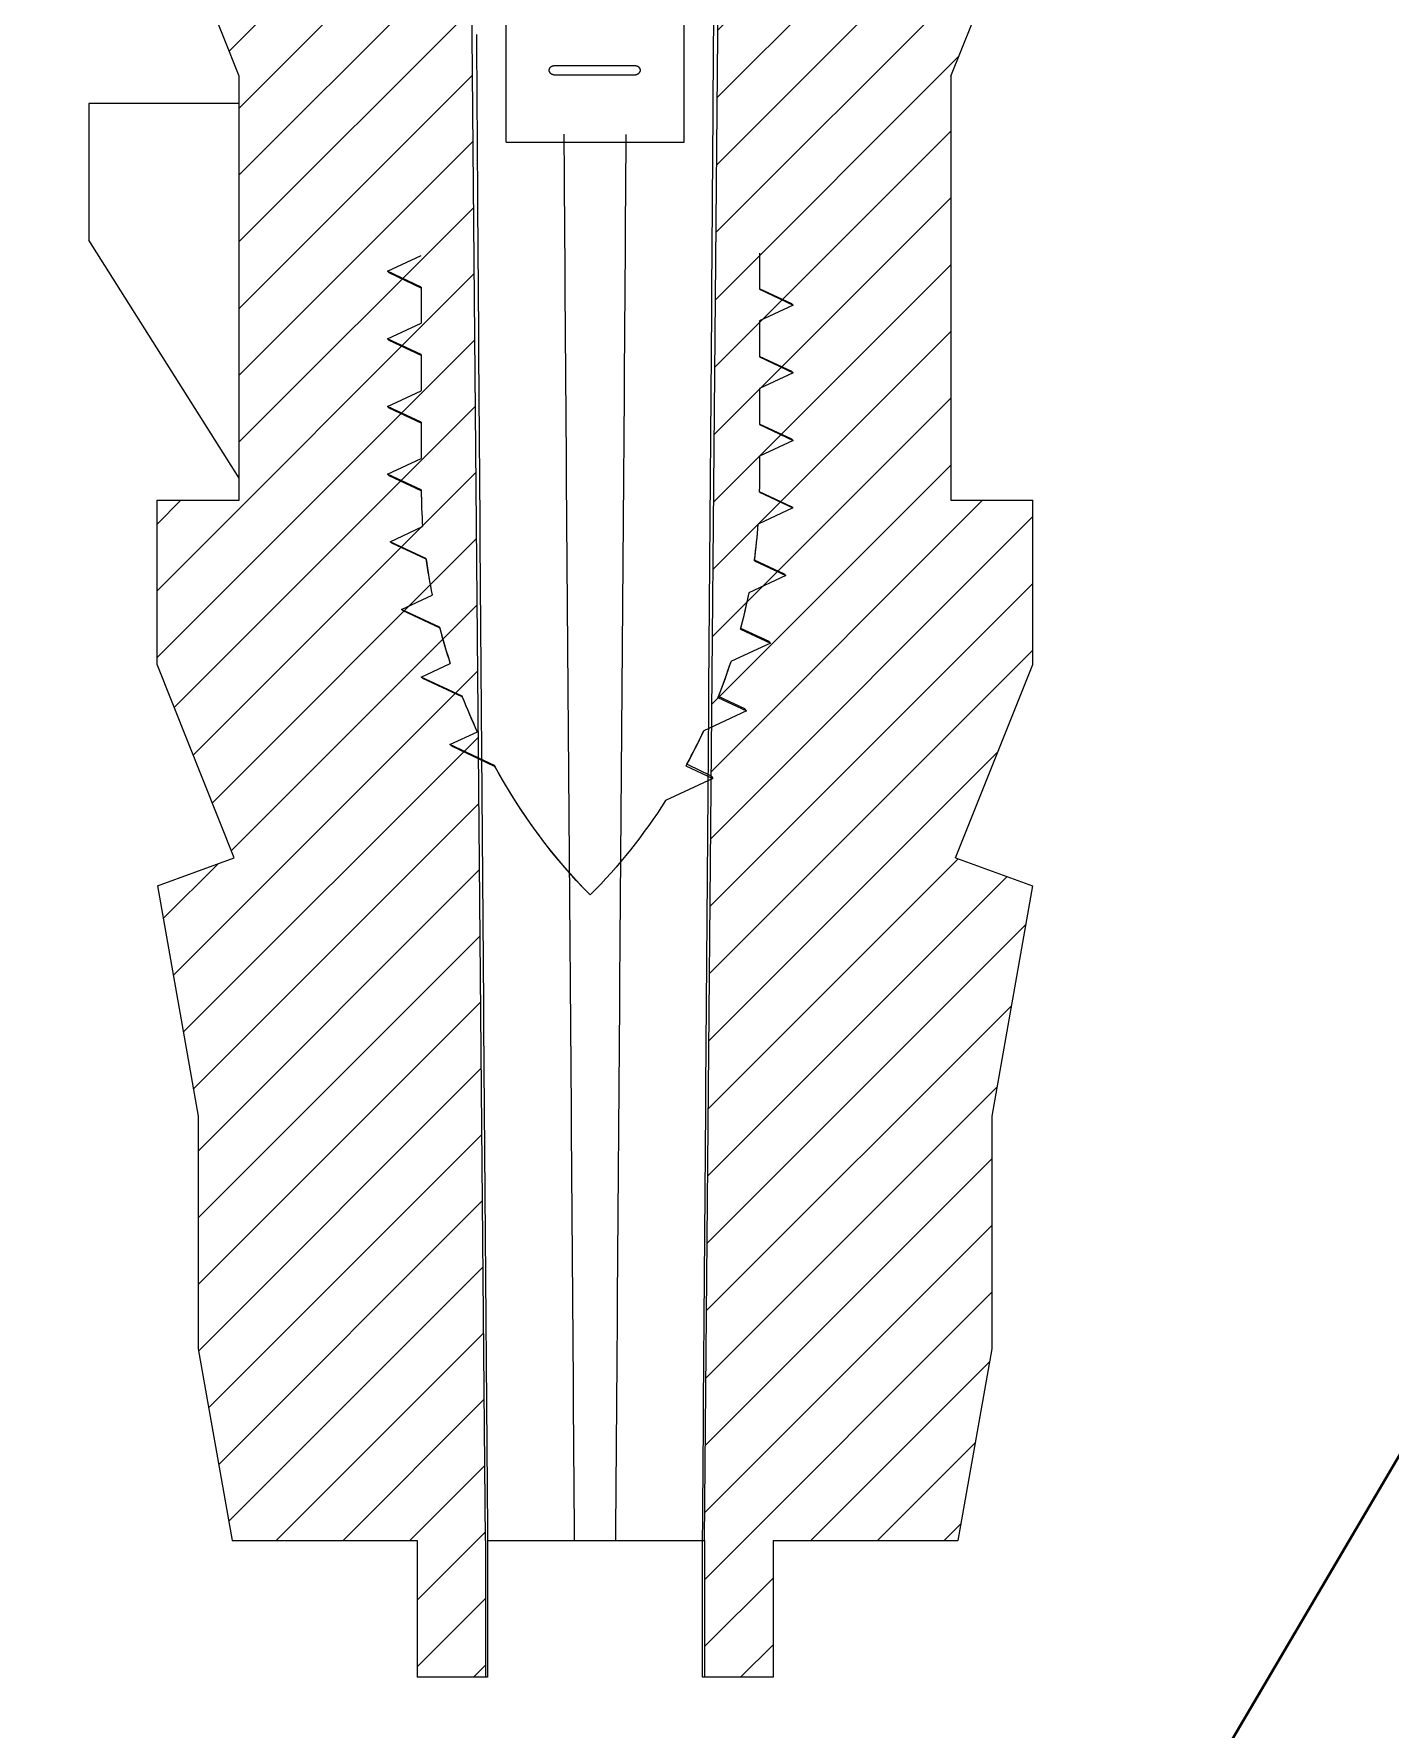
# Model space of a CAD drawing. Header units: millimetres. Extents: x 1690 to 2009, y -242 to -21.
# Drawn here: x 1720.06 to 1730.08, y -159.93 to -147.39 of the extents above; entities that cross this region are included whole.
import ezdxf

# ---------------------------------------------------------------- set-up
doc = ezdxf.new("R2010")
doc.units = ezdxf.units.MM
doc.layers.add('06___PRT_ALL_SURFS', color=7, linetype='Continuous')
doc.layers.add('hatch', color=56, linetype='Continuous', lineweight=9)
doc.layers.add('part', color=7, linetype='Continuous', lineweight=20)

# ---------------------------------------------------------------- blocks, each defined once
blk = doc.blocks.new('*u19')
at = {"layer": 'hatch', "linetype": 'Continuous'}
h = blk.add_hatch(dxfattribs=at)
h.set_pattern_fill('DEFAULT__3', color=2, scale=0.34925, angle=45, style=0, pattern_type=0)
h.set_pattern_definition([(45, (-417.5015, -92.55667), (-0.24695704, 0.24695704), [])])
edge = h.paths.add_edge_path()
edge.add_line((0.999, -14.168), (2.573, -5.06))
edge.add_line((2.669, -0.357), (2.573, -5.06))
edge.add_spline(control_points=[(2.669, -0.357), (2.674, -0.147), (2.824, 0), (3.033, 0)], knot_values=[0, 0, 0, 0, 1, 1, 1, 1], weights=[1, 0.809532, 0.809532, 1], degree=3, periodic=0)
edge.add_line((3.033, 0), (4.187, 0))
edge.add_line((4.187, 0), (4.187, -0.202))
edge.add_line((4.187, -0.202), (3.023, -0.837))
edge.add_line((3.023, -3.744), (3.023, -0.837))
edge.add_line((3.276, -5.971), (3.023, -3.744))
edge.add_line((2.669, -7.489), (3.276, -5.971))
edge.add_line((2.669, -7.489), (2.669, -7.691))
edge.add_line((2.669, -7.691), (3.276, -7.691))
edge.add_line((3.276, -8.906), (3.276, -7.691))
edge.add_line((2.669, -10.424), (3.276, -8.906))
edge.add_line((2.669, -10.424), (2.669, -10.626))
edge.add_line((2.669, -10.626), (2.669, -13.396))
edge.add_line((2.669, -13.396), (2.669, -13.561))
edge.add_line((2.669, -13.561), (3.276, -13.561))
edge.add_line((3.276, -14.775), (3.276, -13.561))
edge.add_line((2.669, -16.293), (3.276, -14.775))
edge.add_line((2.669, -16.293), (2.669, -16.496))
edge.add_line((2.669, -16.496), (3.276, -16.496))
edge.add_line((3.276, -17.71), (3.276, -16.496))
edge.add_line((2.669, -19.228), (3.276, -17.71))
edge.add_line((2.669, -19.228), (2.669, -22.365))
edge.add_line((2.669, -22.365), (3.276, -22.365))
edge.add_line((3.276, -23.58), (3.276, -22.365))
edge.add_line((2.704, -25.009), (3.276, -23.58))
edge.add_line((2.704, -25.009), (3.273, -25.216))
edge.add_line((3.273, -25.216), (2.973, -26.919))
edge.add_line((2.973, -26.919), (2.973, -28.64))
edge.add_line((2.973, -28.64), (2.72, -30.056))
edge.add_line((1.354, -30.056), (2.72, -30.056))
edge.add_line((1.354, -30.056), (1.354, -31.068))
edge.add_line((1.354, -31.068), (0.848, -31.068))
edge.add_line((0.848, -30.056), (0.848, -31.068))
edge.add_line((0.848, -30.056), (0.979, -15.167))
edge.add_line((0.999, -14.168), (0.979, -15.167))
edge = h.paths.add_edge_path()
edge.add_line((-0.923, -14.168), (-2.497, -5.06))
edge.add_line((-0.923, -14.168), (-0.903, -15.167))
edge.add_line((-0.772, -30.056), (-0.903, -15.167))
edge.add_line((-0.772, -30.056), (-0.772, -31.068))
edge.add_line((-0.772, -31.068), (-1.278, -31.068))
edge.add_line((-1.278, -30.056), (-1.278, -31.068))
edge.add_line((-2.644, -30.056), (-1.278, -30.056))
edge.add_line((-2.897, -28.64), (-2.644, -30.056))
edge.add_line((-2.897, -26.919), (-2.897, -28.64))
edge.add_line((-3.197, -25.216), (-2.897, -26.919))
edge.add_line((-3.197, -25.216), (-2.629, -25.009))
edge.add_line((-2.629, -25.009), (-3.2, -23.58))
edge.add_line((-3.2, -23.58), (-3.2, -22.365))
edge.add_line((-3.2, -22.365), (-2.593, -22.365))
edge.add_line((-2.593, -22.365), (-2.593, -22.201))
edge.add_line((-2.593, -22.201), (-2.593, -19.43))
edge.add_line((-2.593, -19.43), (-2.593, -19.228))
edge.add_line((-2.593, -19.228), (-3.2, -17.71))
edge.add_line((-3.2, -17.71), (-3.2, -16.496))
edge.add_line((-3.2, -16.496), (-2.593, -16.496))
edge.add_line((-2.593, -16.496), (-2.593, -16.293))
edge.add_line((-2.593, -16.293), (-3.2, -14.775))
edge.add_line((-3.2, -14.775), (-3.2, -13.561))
edge.add_line((-3.2, -13.561), (-2.593, -13.561))
edge.add_line((-2.593, -13.561), (-2.593, -10.424))
edge.add_line((-2.593, -10.424), (-3.2, -8.906))
edge.add_line((-3.2, -8.906), (-3.2, -7.691))
edge.add_line((-3.2, -7.691), (-2.593, -7.691))
edge.add_line((-2.593, -7.691), (-2.593, -7.489))
edge.add_line((-2.593, -7.489), (-3.2, -5.971))
edge.add_line((-3.2, -5.971), (-2.947, -3.744))
edge.add_line((-2.947, -3.744), (-2.947, -0.837))
edge.add_line((-4.111, -0.202), (-2.947, -0.837))
edge.add_line((-4.111, -0.202), (-4.111, 0))
edge.add_line((-4.111, 0), (-2.958, 0))
edge.add_spline(control_points=[(-2.593, -0.357), (-2.598, -0.147), (-2.748, 0), (-2.958, 0)], knot_values=[0, 0, 0, 0, 1, 1, 1, 1], weights=[1, 0.809532, 0.809532, 1], degree=3, periodic=0)
edge.add_line((-2.593, -0.357), (-2.497, -5.06))
at = {"layer": 'part', "color": 7, "linetype": 'Continuous'}
for p, q in [((-0.772, -30.056), (-0.903, -15.167)), ((-0.772, -30.056), (-0.903, -15.167)), ((0.848, -30.056), (0.979, -15.167)), ((0.848, -30.056), (0.979, -15.167)), ((-2.593, -19.228), (-3.2, -17.71)), ((-2.593, -19.228), (-3.2, -17.71)), ((2.669, -19.228), (3.276, -17.71)), ((2.669, -19.228), (3.276, -17.71)), ((-0.62, -19.717), (-0.62, -18.761)), ((0.696, -19.717), (0.696, -18.762)), ((-0.267, -19.151), (0.338, -19.151)), ((-2.593, -22.365), (-2.593, -19.228)), ((-2.593, -19.43), (-2.593, -19.228)), ((-0.267, -19.218), (0.338, -19.218)), ((2.669, -19.228), (2.669, -22.365)), ((2.669, -19.228), (2.669, -22.365)), ((-2.593, -19.43), (-3.706, -19.43)), ((-3.706, -19.43), (-3.706, -20.442)), ((-2.593, -22.201), (-2.593, -19.43)), ((-0.62, -19.717), (0.696, -19.717)), ((-2.593, -22.201), (-3.706, -20.442)), ((-2.593, -22.365), (-2.593, -22.201)), ((-3.2, -22.365), (-2.593, -22.365)), ((-3.2, -22.365), (-2.593, -22.365)), ((-3.2, -23.58), (-3.2, -22.365)), ((-3.2, -23.58), (-3.2, -22.365)), ((2.669, -22.365), (3.276, -22.365)), ((2.669, -22.365), (3.276, -22.365)), ((3.276, -23.58), (3.276, -22.365)), ((3.276, -23.58), (3.276, -22.365)), ((-2.629, -25.009), (-3.2, -23.58)), ((-2.629, -25.009), (-3.2, -23.58)), ((2.704, -25.009), (3.276, -23.58)), ((2.704, -25.009), (3.276, -23.58)), ((-3.197, -25.216), (-2.629, -25.009)), ((-3.197, -25.216), (-2.629, -25.009)), ((2.704, -25.009), (3.273, -25.216)), ((2.704, -25.009), (3.273, -25.216)), ((-3.197, -25.216), (-2.897, -26.919)), ((-3.197, -25.216), (-2.897, -26.919)), ((3.273, -25.216), (2.973, -26.919)), ((3.273, -25.216), (2.973, -26.919)), ((-2.897, -26.919), (-2.897, -28.64)), ((-2.897, -26.919), (-2.897, -28.64)), ((2.973, -26.919), (2.973, -28.64)), ((2.973, -26.919), (2.973, -28.64)), ((-2.897, -28.64), (-2.644, -30.056)), ((-2.897, -28.64), (-2.644, -30.056)), ((2.973, -28.64), (2.72, -30.056)), ((2.973, -28.64), (2.72, -30.056)), ((-2.644, -30.056), (-1.278, -30.056)), ((-2.644, -30.056), (-1.278, -30.056)), ((-1.278, -30.056), (-1.278, -31.068)), ((-1.278, -30.056), (-1.278, -31.068)), ((-0.772, -30.056), (-0.772, -31.068)), ((-0.772, -30.056), (-0.772, -31.068)), ((-0.757, -30.056), (-0.757, -31.068)), ((-0.757, -30.056), (0.848, -30.056)), ((0.833, -31.068), (0.833, -30.056)), ((0.848, -30.056), (0.848, -31.068)), ((0.848, -30.056), (0.848, -31.068)), ((1.354, -30.056), (1.354, -31.068)), ((1.354, -30.056), (2.72, -30.056)), ((1.354, -30.056), (1.354, -31.068)), ((1.354, -30.056), (2.72, -30.056)), ((-0.757, -31.068), (-1.278, -31.068)), ((-0.772, -31.068), (-1.278, -31.068)), ((1.354, -31.068), (0.833, -31.068)), ((1.354, -31.068), (0.848, -31.068))]:
    blk.add_line(p, q, dxfattribs=at)
for points in [[(-0.267, -19.218), (-0.268, -19.218), (-0.27, -19.218), (-0.271, -19.218), (-0.272, -19.218), (-0.274, -19.218), (-0.275, -19.217), (-0.276, -19.217), (-0.278, -19.217), (-0.279, -19.216), (-0.28, -19.216), (-0.282, -19.215), (-0.283, -19.214), (-0.284, -19.214), (-0.285, -19.213), (-0.286, -19.212), (-0.288, -19.211), (-0.289, -19.21), (-0.29, -19.209), (-0.291, -19.208), (-0.292, -19.207), (-0.293, -19.206), (-0.293, -19.205), (-0.294, -19.204), (-0.295, -19.203), (-0.296, -19.202), (-0.296, -19.201), (-0.297, -19.199), (-0.298, -19.198), (-0.298, -19.197), (-0.299, -19.195), (-0.299, -19.194), (-0.299, -19.193), (-0.3, -19.191), (-0.3, -19.19), (-0.3, -19.188), (-0.3, -19.187), (-0.3, -19.186), (-0.3, -19.184), (-0.3, -19.183), (-0.3, -19.181), (-0.3, -19.18), (-0.3, -19.179), (-0.299, -19.177), (-0.299, -19.176), (-0.299, -19.175), (-0.298, -19.173), (-0.298, -19.172), (-0.297, -19.171), (-0.296, -19.169), (-0.296, -19.168), (-0.295, -19.167), (-0.294, -19.166), (-0.293, -19.165), (-0.293, -19.164), (-0.292, -19.163), (-0.291, -19.162), (-0.29, -19.161), (-0.289, -19.16), (-0.288, -19.159), (-0.286, -19.158), (-0.285, -19.157), (-0.284, -19.156), (-0.283, -19.156), (-0.282, -19.155), (-0.28, -19.154), (-0.279, -19.154), (-0.278, -19.153), (-0.276, -19.153), (-0.275, -19.153), (-0.274, -19.152), (-0.272, -19.152), (-0.271, -19.152), (-0.27, -19.152), (-0.268, -19.152), (-0.267, -19.151)], [(0.338, -19.151), (0.339, -19.152), (0.34, -19.152), (0.342, -19.152), (0.343, -19.152), (0.345, -19.152), (0.346, -19.153), (0.347, -19.153), (0.349, -19.153), (0.35, -19.154), (0.351, -19.154), (0.353, -19.155), (0.354, -19.156), (0.355, -19.156), (0.356, -19.157), (0.357, -19.158), (0.358, -19.159), (0.359, -19.16), (0.361, -19.161), (0.362, -19.162), (0.363, -19.163), (0.363, -19.164), (0.364, -19.165), (0.365, -19.166), (0.366, -19.167), (0.367, -19.168), (0.367, -19.169), (0.368, -19.171), (0.368, -19.172), (0.369, -19.173), (0.369, -19.175), (0.37, -19.176), (0.37, -19.177), (0.371, -19.179), (0.371, -19.18), (0.371, -19.181), (0.371, -19.183), (0.371, -19.184), (0.371, -19.186), (0.371, -19.187), (0.371, -19.188), (0.371, -19.19), (0.371, -19.191), (0.37, -19.193), (0.37, -19.194), (0.369, -19.195), (0.369, -19.197), (0.368, -19.198), (0.368, -19.199), (0.367, -19.201), (0.367, -19.202), (0.366, -19.203), (0.365, -19.204), (0.364, -19.205), (0.363, -19.206), (0.363, -19.207), (0.362, -19.208), (0.361, -19.209), (0.359, -19.21), (0.358, -19.211), (0.357, -19.212), (0.356, -19.213), (0.355, -19.214), (0.354, -19.214), (0.353, -19.215), (0.351, -19.216), (0.35, -19.216), (0.349, -19.217), (0.347, -19.217), (0.346, -19.217), (0.345, -19.218), (0.343, -19.218), (0.342, -19.218), (0.34, -19.218), (0.339, -19.218), (0.338, -19.218)]]:
    blk.add_lwpolyline(points, dxfattribs=at)
for points, start_tangent, end_tangent in [([(-0.839, -18.92), (-0.831, -20.115), (-0.795, -25.078), (-0.757, -30.056)], (0.007212, -0.999974), (0.007546, -0.999972)), ([(0.833, -30.056), (0.87, -25.078), (0.907, -20.115), (0.916, -18.809)], (0.007546, 0.999972), (0.007209, 0.999974)), ([(-0.113, -30.056), (-0.15, -25.078), (-0.187, -20.115), (-0.19, -19.658)], (-0.007546, 0.999972), (-0.00723, 0.999974)), ([(0.266, -19.66), (0.263, -20.115), (0.226, -25.078), (0.189, -30.056)], (-0.00723, -0.999974), (-0.007546, -0.999972))]:
    blk.add_spline(points, degree=3, dxfattribs=dict(at, start_tangent=start_tangent, end_tangent=end_tangent))
blk = doc.blocks.new('u40')
at = {"color": 7, "linetype": 'Continuous'}
blk.add_line((-93.882, 73.498), (-83.195, 91.663), dxfattribs=at)
at = {"layer": '06___PRT_ALL_SURFS', "color": 7, "linetype": 'Continuous'}
blk.add_line((-82.018, 93.653), (-92.685, 75.522), dxfattribs=at)

msp = doc.modelspace()

# ---------------------------------------------------------------- linework, layer by layer
at = {"color": 7, "linetype": 'Continuous'}
for p, q in [((1722.67, -149.149), (1722.92, -149.032)), ((1722.67, -149.149), (1722.92, -149.032)), ((1725.42, -149.015), (1725.42, -149.282)), ((1725.42, -149.015), (1725.42, -149.282)), ((1722.92, -149.265), (1722.67, -149.149)), ((1722.68, -149.158), (1722.67, -149.149)), ((1722.92, -149.265), (1722.67, -149.149)), ((1722.68, -149.158), (1722.918, -149.27)), ((1722.92, -149.265), (1722.92, -149.532)), ((1722.92, -149.265), (1722.92, -149.532)), ((1725.42, -149.282), (1725.67, -149.399)), ((1725.42, -149.282), (1725.67, -149.399)), ((1725.661, -149.39), (1725.422, -149.278)), ((1725.67, -149.399), (1725.42, -149.515)), ((1725.67, -149.399), (1725.42, -149.515)), ((1725.67, -149.399), (1725.661, -149.39)), ((1722.67, -149.649), (1722.92, -149.532)), ((1722.67, -149.649), (1722.92, -149.532)), ((1725.42, -149.515), (1725.42, -149.782)), ((1725.42, -149.515), (1725.42, -149.782)), ((1722.92, -149.765), (1722.67, -149.649)), ((1722.68, -149.658), (1722.67, -149.649)), ((1722.92, -149.765), (1722.67, -149.649)), ((1722.68, -149.658), (1722.918, -149.77)), ((1722.92, -149.765), (1722.92, -150.032)), ((1722.92, -149.765), (1722.92, -150.032)), ((1725.42, -149.782), (1725.67, -149.899)), ((1725.42, -149.782), (1725.67, -149.899)), ((1725.661, -149.89), (1725.422, -149.778)), ((1725.67, -149.899), (1725.42, -150.015)), ((1725.67, -149.899), (1725.42, -150.015)), ((1725.67, -149.899), (1725.661, -149.89)), ((1722.67, -150.149), (1722.92, -150.032)), ((1722.67, -150.149), (1722.92, -150.032)), ((1725.42, -150.015), (1725.42, -150.282)), ((1725.42, -150.015), (1725.42, -150.282)), ((1722.92, -150.265), (1722.67, -150.149)), ((1722.68, -150.158), (1722.67, -150.149)), ((1722.92, -150.265), (1722.67, -150.149)), ((1722.68, -150.158), (1722.918, -150.27)), ((1722.92, -150.265), (1722.92, -150.532)), ((1722.92, -150.265), (1722.92, -150.532)), ((1725.42, -150.282), (1725.67, -150.399)), ((1725.42, -150.282), (1725.67, -150.399)), ((1725.661, -150.39), (1725.422, -150.278)), ((1725.67, -150.399), (1725.42, -150.515)), ((1725.67, -150.399), (1725.42, -150.515)), ((1725.67, -150.399), (1725.661, -150.39)), ((1722.67, -150.649), (1722.92, -150.532)), ((1722.67, -150.649), (1722.92, -150.532)), ((1725.42, -150.515), (1725.42, -150.76)), ((1725.42, -150.515), (1725.42, -150.76)), ((1722.92, -150.765), (1722.67, -150.649)), ((1722.68, -150.658), (1722.67, -150.649)), ((1722.92, -150.765), (1722.67, -150.649)), ((1722.68, -150.658), (1722.918, -150.77)), ((1722.92, -150.771), (1722.92, -150.765)), ((1725.42, -150.778), (1725.42, -150.783)), ((1725.42, -150.783), (1725.668, -150.899)), ((1725.42, -150.783), (1725.668, -150.899)), ((1725.658, -150.89), (1725.422, -150.779)), ((1725.668, -150.899), (1725.411, -151.018)), ((1725.668, -150.899), (1725.411, -151.018)), ((1725.668, -150.899), (1725.658, -150.89)), ((1722.69, -151.149), (1722.93, -151.037)), ((1722.69, -151.149), (1722.93, -151.037)), ((1722.955, -151.272), (1722.69, -151.149)), ((1722.7, -151.157), (1722.69, -151.149)), ((1722.955, -151.272), (1722.69, -151.149)), ((1722.7, -151.157), (1722.953, -151.276)), ((1722.956, -151.278), (1722.955, -151.272)), ((1725.384, -151.284), (1725.383, -151.29)), ((1725.383, -151.29), (1725.617, -151.399)), ((1725.383, -151.29), (1725.617, -151.399)), ((1725.607, -151.389), (1725.384, -151.284)), ((1725.617, -151.399), (1725.343, -151.526)), ((1725.617, -151.399), (1725.343, -151.526)), ((1725.617, -151.399), (1725.607, -151.389)), ((1722.773, -151.649), (1723, -151.543)), ((1722.773, -151.649), (1723, -151.543)), ((1723.055, -151.781), (1722.773, -151.649)), ((1722.783, -151.657), (1722.773, -151.649)), ((1723.055, -151.781), (1722.773, -151.649)), ((1722.783, -151.657), (1723.053, -151.784)), ((1723.057, -151.786), (1723.055, -151.781)), ((1725.283, -151.789), (1725.281, -151.796)), ((1725.281, -151.796), (1725.502, -151.899)), ((1725.281, -151.796), (1725.502, -151.899)), ((1725.492, -151.887), (1725.283, -151.789)), ((1725.502, -151.899), (1725.21, -152.035)), ((1725.502, -151.899), (1725.21, -152.035)), ((1725.502, -151.899), (1725.492, -151.887)), ((1722.919, -152.149), (1723.134, -152.048)), ((1722.919, -152.149), (1723.134, -152.048)), ((1723.222, -152.29), (1722.919, -152.149)), ((1722.93, -152.158), (1722.919, -152.149)), ((1723.222, -152.29), (1722.919, -152.149)), ((1722.93, -152.158), (1723.22, -152.294)), ((1723.224, -152.296), (1723.222, -152.29)), ((1725.114, -152.301), (1725.324, -152.399)), ((1725.114, -152.301), (1725.324, -152.399)), ((1725.313, -152.385), (1725.118, -152.292)), ((1725.324, -152.399), (1725.009, -152.546)), ((1725.324, -152.399), (1725.009, -152.546)), ((1725.324, -152.399), (1725.313, -152.385)), ((1723.131, -152.649), (1723.335, -152.554)), ((1723.131, -152.649), (1723.335, -152.554)), ((1723.461, -152.803), (1723.131, -152.649)), ((1723.144, -152.659), (1723.131, -152.649)), ((1723.461, -152.803), (1723.131, -152.649)), ((1723.144, -152.659), (1723.459, -152.807)), ((1724.893, -152.799), (1724.884, -152.794)), ((1725.062, -152.88), (1724.893, -152.799)), ((1725.076, -152.899), (1724.727, -153.061)), ((1725.076, -152.899), (1724.727, -153.061)), ((1724.877, -152.806), (1725.076, -152.899)), ((1724.877, -152.806), (1725.076, -152.899))]:
    msp.add_line(p, q, dxfattribs=at)
for centre, radius, start, end in [((1726.68, -150.759), 3.76, 180.0982, 184.2361), ((1726.682, -150.759), 3.762, 180.1829, 184.2353), ((1721.775, -150.76), 3.645, 359.7285, 359.9999), ((1721.773, -150.76), 3.648, 359.6413, 359.9998), ((1721.448, -150.744), 3.973, 352.1025, 356.0377), ((1721.451, -150.744), 3.97, 352.1893, 356.0385), ((1727.084, -150.718), 4.166, 187.6488, 191.4188), ((1727.086, -150.717), 4.168, 187.7252, 191.4182), ((1721.094, -150.685), 4.332, 345.1526, 348.8068), ((1721.096, -150.686), 4.33, 345.2465, 348.8074), ((1727.371, -150.653), 4.461, 194.6431, 198.2289), ((1727.335, -150.663), 4.423, 194.7104, 195.8999), ((1727.39, -150.647), 4.48, 195.9021, 198.2246), ((1720.89, -150.627), 4.544, 338.3864, 341.9517), ((1720.891, -150.627), 4.543, 338.5014, 341.9519), ((1727.48, -150.616), 4.576, 201.4632, 205.0563), ((1727.48, -150.616), 4.576, 201.546, 205.0563), ((1720.867, -150.618), 4.568, 338.39, 338.5048), ((1720.884, -150.627), 4.55, 331.3781, 335.0545), ((1720.883, -150.626), 4.551, 331.5475, 335.0541), ((1727.425, -150.644), 4.514, 208.574, 208.6902), ((1720.913, -150.643), 4.516, 331.3736, 331.5435)]:
    msp.add_arc(centre, radius, start, end, dxfattribs=at)
for points, start_tangent, end_tangent in [([(1724.17, -153.76), (1723.461, -152.803)], (-0.707107, 0.707107), (-0.478294, 0.8782)), ([(1724.17, -153.76), (1723.465, -152.811)], (-0.707107, 0.707107), (-0.480073, 0.877228)), ([(1725.076, -152.899), (1725.065, -152.882), (1725.062, -152.88)], (0.499867, 0.866102), (-0.841169, 0.540772)), ([(1724.727, -153.061), (1724.17, -153.76)], (-0.536286, -0.844036), (-0.707107, -0.707107)), ([(1724.727, -153.061), (1724.17, -153.76)], (-0.536286, -0.844036), (-0.707107, -0.707107))]:
    msp.add_spline(points, degree=3, dxfattribs=dict(at, start_tangent=start_tangent, end_tangent=end_tangent))

# ---------------------------------------------------------------- block references
for name, p in [('*u19', (1724.167, -128.477)), ('u40', (1820.885, -236.748))]:
    msp.add_blockref(name, p)

doc.saveas('drawing.dxf')
